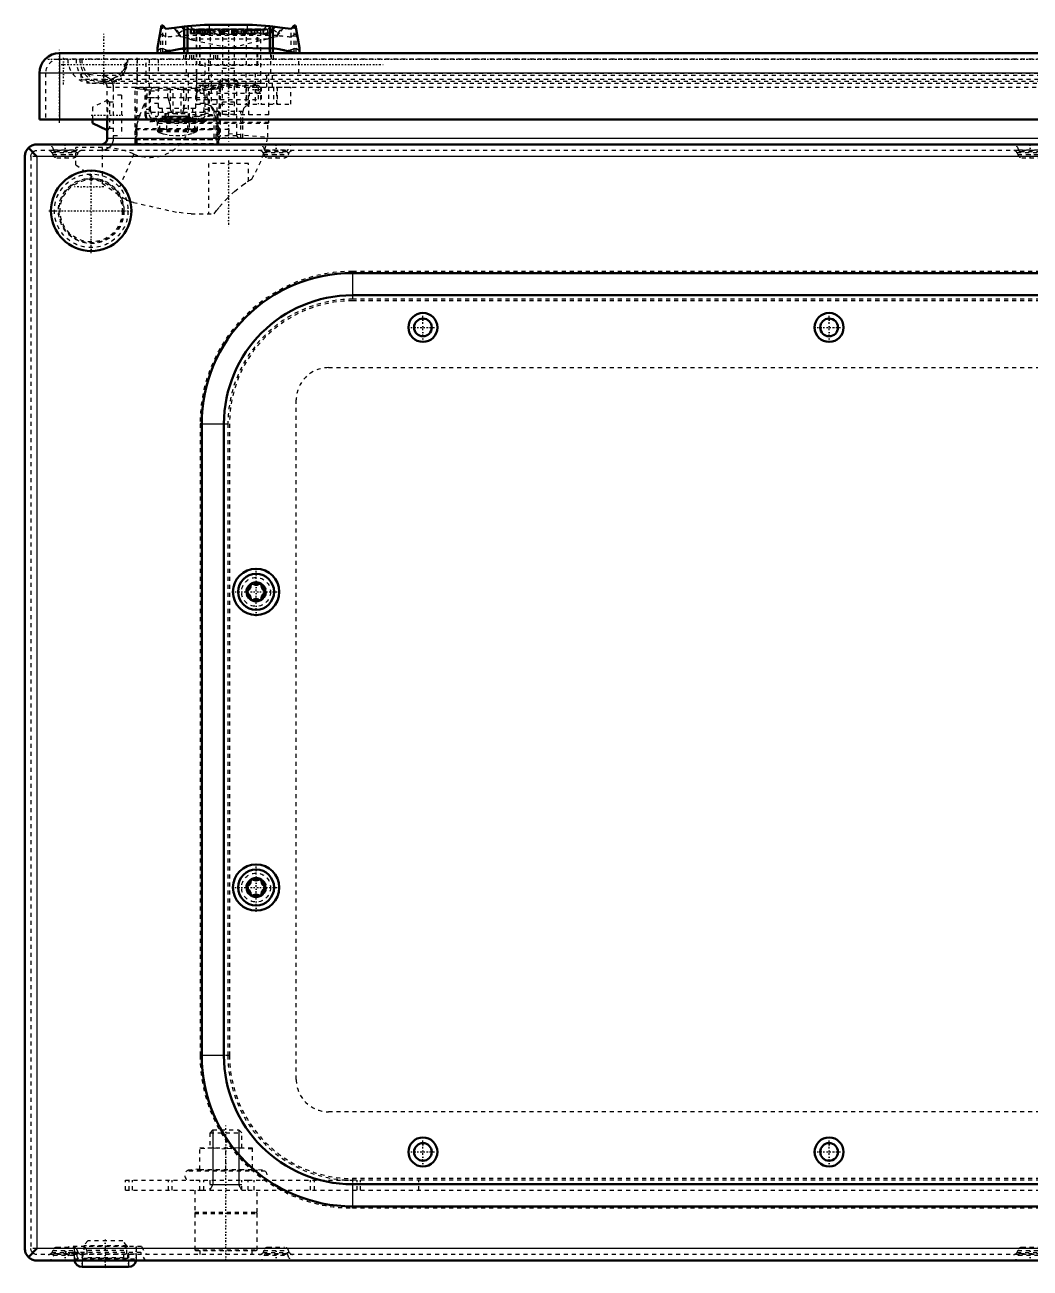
# Model space of a CAD drawing. Header units: millimetres. Extents: x -250 to 250, y -2 to 307.
# Drawn here: x -250 to 0, y -1.9 to 307.2 of the extents above; entities that cross this region are included whole.
import ezdxf

# ---------------------------------------------------------------- set-up
doc = ezdxf.new("R2010")
doc.units = ezdxf.units.MM
doc.linetypes.add('Center', pattern=[1.5, 0.45, -0.5, 0.05, -0.5])
doc.linetypes.add('Dashed', pattern=[2, 1, -1])
for name, color, linetype, lineweight in [('AM_0', 7, 'Continuous', 50), ('AM_4', 3, 'Continuous', 25), ('AM_5', 3, 'Continuous', 25), ('AM_7', 7, 'Center', 25), ('AM_9', 6, 'Dashed', 25)]:
    doc.layers.add(name, color=color, linetype=linetype, lineweight=lineweight)

# ---------------------------------------------------------------- blocks, each defined once
blk = doc.blocks.new('1_0000_00189079_1__1_0_in_1350_000_1__5')
at = {"layer": 'AM_7'}
for p, q in [((-230, 5.275), (-230, -1.875)), ((-235.75, -1.7125), (-235.75, 1.8625)), ((-224.25, -1.7125), (-224.25, 1.8625))]:
    blk.add_line(p, q, dxfattribs=at)
blk = doc.blocks.new('3_0000_00189079_1__3_0_in_1350_000_1__5')
at = {"layer": 'AM_0'}
blk.add_line((-235.75, -1.55), (-224.25, -1.55), dxfattribs=at)
for centre, start, end in [((-235.75, 0.45), 193.0029, 270), ((-224.25, 0.45), 270, 346.9971)]:
    blk.add_arc(centre, 2, start, end, dxfattribs=at)
at = {"layer": 'AM_4'}
for p, q in [((-235.75, 0), (-235.75, -1.55)), ((-224.25, 0), (-224.25, -1.55))]:
    blk.add_line(p, q, dxfattribs=at)
at = {"layer": 'AM_9'}
for p, q in [((-234.35, 4.95), (-235.35, 3.67)), ((-235.35, 3.67), (-235.35, 1.7)), ((-224.65, 3.67), (-235.35, 3.67)), ((-225.65, 4.95), (-234.35, 4.95)), ((-224.65, 3.67), (-225.65, 4.95)), ((-224.65, 1.7), (-224.65, 3.67)), ((-237.75, 1.7), (-222.25, 1.7)), ((-237.75, 1.7), (-237.75, 0.45)), ((-237.75, 0.45), (-222.25, 0.45)), ((-235.75, 1.7), (-235.75, 0)), ((-224.25, 1.7), (-224.25, 0)), ((-222.25, 0.45), (-222.25, 1.7))]:
    blk.add_line(p, q, dxfattribs=at)
for centre, start, end in [((-235.75, 0.45), 180, 193.0029), ((-224.25, 0.45), 346.9971, 360)]:
    blk.add_arc(centre, 2, start, end, dxfattribs=at)
blk = doc.blocks.new('5_0000_00168553_1__0_in_1350_000_1__5')
at = {"layer": 'AM_0'}
blk.add_circle((-233.5, 261), 10, dxfattribs=at)
at = {"layer": 'AM_7'}
for p, q in [((-233.5, 250.5), (-233.5, 271.5)), ((-244, 261), (-223, 261))]:
    blk.add_line(p, q, dxfattribs=at)
at = {"layer": 'AM_9'}
for radius in [9.15, 8.15, 7.75]:
    blk.add_circle((-233.5, 261), radius, dxfattribs=at)
blk = doc.blocks.new('6_155X_02_00_P6__1__0_in_1350_000_1__5')
at = {"layer": 'AM_9'}
for p, q in [((-225, 17.5), (-225, 20)), ((-225, 20), (-207.48, 20)), ((-224.08, 17.5), (-224.08, 20)), ((-223.21, 17.5), (-223.21, 20)), ((-214.26, 17.5), (-214.26, 20)), ((-213.4, 17.5), (-213.4, 20)), ((-206.5, 17.5), (-206.5, 20)), ((-205.5, 17.5), (-205.5, 20)), ((-194.5, 17.5), (-194.5, 20)), ((-194.5, 20), (-168.5, 20)), ((-193, 17.5), (-193, 20)), ((-179, 17.5), (-179, 20)), ((-178, 17.5), (-178, 20)), ((-167.35, 17.5), (-167.35, 20)), ((-166.53, 17.5), (-166.53, 20)), ((-152, 17.5), (-152, 20)), ((-225, 17.5), (-206.02, 17.5)), ((-194.5, 17.5), (194.5, 17.5))]:
    blk.add_line(p, q, dxfattribs=at)
blk = doc.blocks.new('8_0000_00082819_P2_2_0_in_1350_000_1__5')
at = {"layer": 'AM_0'}
for radius in [5.75, 4.47, 2.35]:
    blk.add_circle((-192.5, 166.25), radius, dxfattribs=at)
for centre, radius, start, end in [((-194.95, 167.66), 1.07, 296.2029, 3.7971), ((-193.38, 167.77), 0.5, 56.2029, 183.7971), ((-192.5, 169.07), 1.07, 236.2029, 303.7971), ((-191.62, 167.77), 0.5, 356.2029, 123.7971), ((-190.05, 167.66), 1.07, 176.2029, 243.7971), ((-194.25, 166.25), 0.5, 116.2029, 243.7971), ((-194.95, 164.84), 1.07, 356.2029, 63.7971), ((-193.38, 164.73), 0.5, 176.2029, 303.7971), ((-192.5, 163.43), 1.07, 56.2029, 123.7971), ((-191.62, 164.73), 0.5, 236.2029, 3.7971), ((-190.05, 164.84), 1.07, 116.2029, 183.7971), ((-190.75, 166.25), 0.5, 296.2029, 63.7971)]:
    blk.add_arc(centre, radius, start, end, dxfattribs=at)
at = {"layer": 'AM_5', "linetype": 'Dashed'}
blk.add_arc((-192.5, 166.25), 2.01, 75, 15, dxfattribs=at)
at = {"layer": 'AM_7'}
for p, q in [((-192.5, 160.21), (-192.5, 172.29)), ((-198.54, 166.25), (-186.46, 166.25))]:
    blk.add_line(p, q, dxfattribs=at)
at = {"layer": 'AM_9'}
blk.add_circle((-192.5, 166.25), 2.5, dxfattribs=at)
blk = doc.blocks.new('10_0000_00082819_P2_4_0_in_1350_000_1__5')
at = {"layer": 'AM_0'}
for radius in [5.75, 4.47, 2.35]:
    blk.add_circle((-192.5, 92.75), radius, dxfattribs=at)
for centre, radius, start, end in [((-194.25, 92.75), 0.5, 116.2029, 243.7971), ((-194.95, 94.16), 1.07, 296.2029, 3.7971), ((-193.38, 94.27), 0.5, 56.2029, 183.7971), ((-192.5, 95.57), 1.07, 236.2029, 303.7971), ((-191.62, 94.27), 0.5, 356.2029, 123.7971), ((-190.05, 94.16), 1.07, 176.2029, 243.7971), ((-190.75, 92.75), 0.5, 296.2029, 63.7971), ((-194.95, 91.34), 1.07, 356.2029, 63.7971), ((-193.38, 91.23), 0.5, 176.2029, 303.7971), ((-192.5, 89.93), 1.07, 56.2029, 123.7971), ((-191.62, 91.23), 0.5, 236.2029, 3.7971), ((-190.05, 91.34), 1.07, 116.2029, 183.7971)]:
    blk.add_arc(centre, radius, start, end, dxfattribs=at)
at = {"layer": 'AM_5', "linetype": 'Dashed'}
blk.add_arc((-192.5, 92.75), 2.01, 75, 15, dxfattribs=at)
at = {"layer": 'AM_7'}
for p, q in [((-192.5, 86.71), (-192.5, 98.79)), ((-198.54, 92.75), (-186.46, 92.75))]:
    blk.add_line(p, q, dxfattribs=at)
at = {"layer": 'AM_9'}
blk.add_circle((-192.5, 92.75), 2.5, dxfattribs=at)
blk = doc.blocks.new('11_1XX2_04_00_2_1__P5_0_in_1350_000_1__5')
at = {"layer": 'AM_0'}
for p, q in [((-168.5, 240), (168.5, 240)), ((-200.5, 51), (-200.5, 208)), ((168.5, 19), (-168.5, 19))]:
    blk.add_line(p, q, dxfattribs=at)
for centre in [(-151, 232), (-50, 232), (-151, 27), (-50, 27)]:
    blk.add_circle(centre, 3.6, dxfattribs=at)
for centre, start, end in [((-168.5, 208), 90, 180), ((-168.5, 51), 180, 270)]:
    blk.add_arc(centre, 32, start, end, dxfattribs=at)
at = {"layer": 'AM_7'}
for p, q in [((-151, 228.22), (-151, 235.78)), ((-50, 228.22), (-50, 235.78)), ((-154.78, 232), (-147.22, 232)), ((-53.78, 232), (-46.22, 232)), ((-151, 23.22), (-151, 30.78)), ((-50, 23.22), (-50, 30.78)), ((-154.78, 27), (-147.22, 27)), ((-53.78, 27), (-46.22, 27))]:
    blk.add_line(p, q, dxfattribs=at)
at = {"layer": 'AM_9'}
for centre in [(-192.5, 166.25), (-192.5, 92.75)]:
    blk.add_circle(centre, 3.6, dxfattribs=at)
blk = doc.blocks.new('12_0000_00186369_1__0_in_1350_000_1__5')
at = {"layer": 'AM_0'}
for p, q in [((-233.16, 283.72), (-233.16, 282.75)), ((-233.16, 282.75), (-229.5, 281.04))]:
    blk.add_line(p, q, dxfattribs=at)
at = {"layer": 'AM_7'}
blk.add_line((-233.52, 284.75), (-225.61, 284.75), dxfattribs=at)
at = {"layer": 'AM_9'}
for p, q in [((-229.41, 288.5), (-233.16, 286.75)), ((-228.91, 288), (-229.41, 288.5)), ((-229.41, 288.5), (-229.41, 281)), ((-228, 288), (-228.91, 288)), ((-228.91, 288), (-228.91, 281.5)), ((-225.97, 289.75), (-228, 289.75)), ((-225.97, 289.75), (-225.97, 279.75)), ((-233.16, 286.75), (-233.16, 283.72)), ((-229.41, 281), (-228.91, 281.5)), ((-228.91, 281.5), (-228, 281.5)), ((-229.5, 281.04), (-229.41, 281)), ((-228, 279.75), (-225.97, 279.75))]:
    blk.add_line(p, q, dxfattribs=at)
blk = doc.blocks.new('13_1XXX_01_051_1__P8_1_0_in_1350_000_1__5')
at = {"layer": 'AM_5', "linetype": 'Dashed'}
for p, q in [((-201.41, 293.47), (-201.85, 292.47)), ((-201.85, 292.47), (-196.85, 292.47)), ((-197.28, 293.47), (-196.85, 292.47))]:
    blk.add_line(p, q, dxfattribs=at)
at = {"layer": 'AM_7'}
for p, q in [((-207.4, 291.17), (-205.3, 291.17)), ((-206.35, 290.12), (-206.35, 292.22)), ((-193.4, 291.17), (-191.3, 291.17)), ((-192.35, 290.12), (-192.35, 292.22))]:
    blk.add_line(p, q, dxfattribs=at)
at = {"layer": 'AM_9'}
for p, q in [((-191.35, 306.17), (-207.35, 306.17)), ((-207.35, 306.17), (-207.35, 292.67)), ((-206.6, 306.17), (-206.6, 297.17)), ((-206.44, 297.17), (-206.44, 306.17)), ((-203.8, 297.17), (-203.8, 306.17)), ((-200.85, 306.17), (-200.85, 297.17)), ((-197.85, 297.17), (-197.85, 306.17)), ((-194.89, 297.17), (-194.89, 306.17)), ((-192.25, 297.17), (-192.25, 306.17)), ((-192.1, 297.17), (-192.1, 306.17)), ((-191.35, 292.67), (-191.35, 306.17)), ((-206.6, 297.17), (-192.1, 297.17)), ((-191.35, 292.67), (-207.35, 292.67)), ((-192.35, 292.17), (-206.35, 292.17)), ((-205.75, 292.67), (-205.75, 291.97)), ((-192.95, 291.97), (-205.75, 291.97)), ((-197.28, 293.47), (-201.41, 293.47)), ((-201.41, 293.47), (-201.41, 279.61)), ((-197.28, 279.61), (-197.28, 293.47)), ((-192.95, 291.97), (-192.95, 292.67)), ((-191.35, 290.17), (-207.35, 290.17)), ((-207.35, 290.17), (-207.35, 288.67)), ((-194.35, 287.17), (-194.35, 288.67)), ((-191.35, 288.67), (-191.35, 290.17)), ((-202.9, 279.17), (-202.9, 285.67)), ((-195.8, 285.67), (-202.9, 285.67)), ((-202.4, 279.17), (-202.4, 285.67)), ((-196.3, 279.17), (-196.3, 285.67)), ((-195.8, 279.17), (-195.8, 285.67)), ((-202.9, 279.17), (-195.8, 279.17)), ((-201.41, 279.61), (-201.85, 279.17)), ((-197.28, 279.61), (-201.41, 279.61)), ((-196.85, 279.17), (-197.28, 279.61))]:
    blk.add_line(p, q, dxfattribs=at)
for points in [[(-202.9, 285.67), (-202.95, 286.05), (-203.08, 286.38), (-203.31, 286.71), (-203.67, 286.98), (-204.12, 287.15), (-204.35, 287.17)], [(-194.35, 287.17), (-194.35, 287.17), (-194.66, 287.13), (-195.04, 286.97), (-195.39, 286.7), (-195.62, 286.39), (-195.75, 286.04), (-195.8, 285.67)]]:
    blk.add_lwpolyline(points, dxfattribs=at)
for centre, start, end in [((-206.35, 291.17), 53.1301, 270), ((-192.35, 291.17), 270, 126.8699)]:
    blk.add_arc(centre, 1, start, end, dxfattribs=at)
blk = doc.blocks.new('14_1XXX_01_05_1__P8_0_in_1350_000_1__5')
at = {"layer": 'AM_0'}
for p, q in [((-217, 301.52), (-216.03, 307.04)), ((-216.03, 307.04), (-215.69, 307.09)), ((-214.94, 306.2), (-215.69, 307.09)), ((-209.59, 306.88), (-210.38, 306.8)), ((-210.38, 306.8), (-210.38, 300.22)), ((-209.59, 306.88), (-205.32, 307.22)), ((-209.59, 306.88), (-209.59, 300.22)), ((-205.32, 307.22), (-193.38, 307.22)), ((-193.38, 307.22), (-189.11, 306.88)), ((-188.32, 306.8), (-189.11, 306.88)), ((-189.11, 306.88), (-189.11, 300.22)), ((-188.32, 306.8), (-188.32, 300.22)), ((-183, 307.09), (-183.75, 306.2)), ((-183, 307.09), (-182.67, 307.04)), ((-182.67, 307.04), (-181.7, 301.52)), ((-217, 301.52), (-217, 300.22)), ((-210.38, 301.43), (-209.59, 301.33)), ((-189.11, 301.33), (-188.32, 301.43)), ((-181.7, 301.52), (-181.7, 300.22))]:
    blk.add_line(p, q, dxfattribs=at)
for points in [[(-214.94, 306.2), (-212.75, 306.51), (-210.38, 306.8)], [(-188.32, 306.8), (-185.97, 306.52), (-183.75, 306.2)], [(-210.38, 301.43), (-212.54, 301.05), (-214.6, 300.59), (-216.04, 300.22)], [(-189.11, 301.33), (-197.64, 301.52), (-206.19, 301.44), (-209.59, 301.33)], [(-182.65, 300.22), (-184.63, 300.72), (-186.72, 301.16), (-188.32, 301.43)]]:
    blk.add_lwpolyline(points, dxfattribs=at)
at = {"layer": 'AM_7'}
for p, q in [((-241, 297.4), (-160.7, 297.4)), ((-199.35, 273.47), (-199.35, 256.97)), ((-230.38, 266.97), (-237.87, 266.97))]:
    blk.add_line(p, q, dxfattribs=at)
at = {"layer": 'AM_9'}
for p, q in [((-216.19, 300.22), (-216.19, 306.1)), ((-215.69, 300.22), (-215.69, 307.09)), ((-214.94, 300.22), (-214.94, 306.2)), ((-211.61, 305.08), (-212.89, 306.49)), ((-211.62, 305.23), (-212.76, 306.51)), ((-211.62, 305.23), (-210.48, 306.1)), ((-210.47, 306.1), (-211.03, 306.73)), ((-188.22, 306.1), (-210.48, 306.1)), ((-210.48, 306.1), (-210.47, 306.1)), ((-210.47, 306.1), (-208.08, 306)), ((-209.08, 306.05), (-209.75, 306.87)), ((-208.08, 306), (-208.86, 306.95)), ((-208.84, 305.08), (-208.84, 306.22)), ((-208.84, 306.22), (-188.73, 306.22)), ((-208.62, 306.22), (-208.62, 305.99)), ((-208.54, 305.24), (-208.54, 306.22)), ((-208, 305.08), (-208, 306.22)), ((-207.71, 304.99), (-207.71, 306.22)), ((-207.4, 306.22), (-207.4, 288.67)), ((-207.31, 305.24), (-207.31, 306.22)), ((-207.14, 304.79), (-207.14, 306.22)), ((-206.78, 305.08), (-206.78, 306.22)), ((-206.46, 304.99), (-206.46, 306.22)), ((-206.29, 305.08), (-206.29, 306.22)), ((-206.2, 304.9), (-206.2, 306.22)), ((-205.84, 305.24), (-205.84, 306.22)), ((-205.75, 304.99), (-205.75, 306.22)), ((-205.31, 304.9), (-205.31, 306.22)), ((-205.28, 304.98), (-205.28, 306.22)), ((-205.15, 304.79), (-205.15, 306.22)), ((-205.04, 304.91), (-205.04, 306.22)), ((-205.03, 305.07), (-205.03, 306.22)), ((-204.98, 304.93), (-204.98, 306.22)), ((-204.97, 304.93), (-204.97, 306.22)), ((-204.5, 305.24), (-204.5, 306.22)), ((-204.16, 305.24), (-204.16, 306.22)), ((-204.09, 305.93), (-204.09, 307.22)), ((-203.99, 304.84), (-203.99, 306.22)), ((-203.74, 304.92), (-203.74, 306.22)), ((-202.93, 305.24), (-202.93, 306.22)), ((-202.76, 304.79), (-202.76, 306.22)), ((-201.6, 305.24), (-201.6, 306.22)), ((-201.54, 304.79), (-201.54, 306.22)), ((-201.42, 304.9), (-201.42, 306.22)), ((-201.12, 304.79), (-201.12, 306.22)), ((-200.52, 304.9), (-200.52, 306.22)), ((-200.37, 305.24), (-200.37, 306.22)), ((-199.29, 304.9), (-199.29, 306.22)), ((-198.56, 304.9), (-198.56, 306.22)), ((-198.46, 305.24), (-198.46, 306.22)), ((-198.28, 304.9), (-198.28, 306.22)), ((-198.25, 304.79), (-198.25, 306.22)), ((-197.97, 304.79), (-197.97, 306.22)), ((-197.38, 304.9), (-197.38, 306.22)), ((-197.23, 305.24), (-197.23, 306.22)), ((-196.99, 305.24), (-196.99, 306.22)), ((-196.15, 304.9), (-196.15, 306.22)), ((-195.64, 305.24), (-195.64, 306.22)), ((-195.41, 304.9), (-195.41, 306.22)), ((-195.11, 304.79), (-195.11, 306.22)), ((-195.07, 305.17), (-195.07, 306.22)), ((-194.6, 305.93), (-194.6, 307.22)), ((-194.48, 305.08), (-194.48, 306.22)), ((-193.72, 304.79), (-193.72, 306.22)), ((-193.71, 304.97), (-193.71, 306.22)), ((-193.65, 305.08), (-193.65, 306.22)), ((-193.6, 305.17), (-193.6, 306.22)), ((-193.52, 305.24), (-193.52, 306.22)), ((-192.79, 304.79), (-192.79, 306.22)), ((-192.26, 305.24), (-192.26, 306.22)), ((-192.13, 305.24), (-192.13, 306.22)), ((-191.3, 288.67), (-191.3, 306.22)), ((-190.76, 304.79), (-190.76, 306.22)), ((-190.61, 306), (-189.84, 306.95)), ((-190.61, 306), (-188.23, 306.1)), ((-190.6, 305.15), (-190.6, 306.22)), ((-190.07, 305.99), (-190.07, 306.22)), ((-189.62, 306.05), (-188.95, 306.87)), ((-189.54, 304.79), (-189.54, 306.22)), ((-188.73, 305.24), (-188.73, 306.22)), ((-188.23, 306.1), (-187.67, 306.73)), ((-188.23, 306.1), (-188.22, 306.1)), ((-188.22, 306.1), (-187.08, 305.23)), ((-187.09, 305.08), (-185.81, 306.49)), ((-187.08, 305.23), (-185.93, 306.51)), ((-183.75, 300.22), (-183.75, 306.2)), ((-183, 300.22), (-183, 307.09)), ((-182.5, 300.22), (-182.5, 306.1)), ((-216.48, 304.44), (-216.19, 304.76)), ((-215.69, 304.82), (-214.94, 304.14)), ((-211.61, 305.08), (-211.62, 305.23)), ((-211.45, 304.58), (-211.61, 305.08)), ((-211.23, 304.23), (-211.46, 304.5)), ((-187.25, 304.58), (-211.45, 304.58)), ((-189.68, 303.68), (-209.02, 303.68)), ((-208.84, 305.08), (-208, 305.08)), ((-207.71, 304.99), (-208.84, 304.99)), ((-208.54, 305.24), (-207.31, 305.24)), ((-208, 305.08), (-208.54, 305.24)), ((-207.14, 304.79), (-207.71, 304.99)), ((-207.31, 305.24), (-206.78, 305.08)), ((-205.15, 304.79), (-207.14, 304.79)), ((-206.78, 305.08), (-206.29, 305.08)), ((-206.2, 304.9), (-206.46, 304.99)), ((-206.46, 304.99), (-205.75, 304.99)), ((-206.29, 305.08), (-205.84, 305.24)), ((-205.31, 304.9), (-206.2, 304.9)), ((-205.84, 305.24), (-204.5, 305.24)), ((-204.5, 305.24), (-205.03, 305.07)), ((-204.98, 304.93), (-204.97, 304.93)), ((-202.76, 304.79), (-204.16, 305.24)), ((-204.16, 305.24), (-202.93, 305.24)), ((-204.09, 305.93), (-194.6, 305.93)), ((-202.93, 305.24), (-201.54, 304.79)), ((-201.54, 304.79), (-202.76, 304.79)), ((-200.52, 304.9), (-201.6, 305.24)), ((-201.6, 305.24), (-200.37, 305.24)), ((-201.42, 304.9), (-200.52, 304.9)), ((-201.12, 304.79), (-201.42, 304.9)), ((-198.25, 304.79), (-201.12, 304.79)), ((-200.37, 305.24), (-199.29, 304.9)), ((-199.29, 304.9), (-198.56, 304.9)), ((-198.56, 304.9), (-198.25, 304.79)), ((-197.38, 304.9), (-198.46, 305.24)), ((-198.46, 305.24), (-197.23, 305.24)), ((-198.28, 304.9), (-197.38, 304.9)), ((-197.97, 304.79), (-198.28, 304.9)), ((-195.11, 304.79), (-197.97, 304.79)), ((-197.23, 305.24), (-196.15, 304.9)), ((-193.72, 304.79), (-196.99, 305.24)), ((-196.99, 305.24), (-195.64, 305.24)), ((-196.15, 304.9), (-195.41, 304.9)), ((-195.64, 305.24), (-195.07, 305.17)), ((-195.41, 304.9), (-195.11, 304.79)), ((-195.07, 305.17), (-193.6, 305.17)), ((-194.48, 305.08), (-193.65, 305.08)), ((-193.71, 304.97), (-194.48, 305.08)), ((-192.79, 304.79), (-193.72, 304.79)), ((-193.65, 305.08), (-193.71, 304.97)), ((-193.6, 305.17), (-193.52, 305.24)), ((-193.52, 305.24), (-192.26, 305.24)), ((-192.26, 305.24), (-192.79, 304.79)), ((-190.76, 304.79), (-192.13, 305.24)), ((-192.13, 305.24), (-188.73, 305.24)), ((-189.54, 304.79), (-190.76, 304.79)), ((-190.6, 305.15), (-189.54, 304.79)), ((-188.73, 305.15), (-190.6, 305.15)), ((-187.24, 304.5), (-187.46, 304.23)), ((-187.09, 305.08), (-187.25, 304.58)), ((-187.08, 305.23), (-187.09, 305.08)), ((-183.75, 304.14), (-183, 304.82)), ((-182.5, 304.76), (-182.21, 304.44)), ((-216.19, 301.34), (-217, 300.8)), ((-216.19, 301.34), (-215.69, 301.38)), ((-214.94, 300.96), (-215.69, 301.38)), ((-209.85, 300.22), (-209.85, 295.22)), ((-188.85, 295.22), (-188.85, 300.22)), ((-183, 301.38), (-183.75, 300.96)), ((-183, 301.38), (-182.5, 301.34)), ((-181.7, 300.8), (-182.5, 301.34)), ((-216.85, 298.72), (-216.85, 295.22)), ((-181.85, 295.22), (-181.85, 298.72)), ((-209.4, 295.22), (-209.4, 284.82)), ((-207.32, 295.22), (-207.32, 287.52)), ((-203.67, 295.22), (-203.67, 287.52)), ((-200.85, 296.42), (-197.85, 296.42)), ((-200.85, 284.97), (-200.85, 296.42)), ((-197.85, 284.97), (-197.85, 296.42)), ((-195.03, 295.22), (-195.03, 287.52)), ((-192.72, 295.22), (-192.72, 287.52)), ((-189.8, 291.72), (-189.8, 295.22)), ((-189.3, 284.82), (-189.3, 295.22)), ((-188.39, 291.72), (-188.39, 295.22)), ((-197.85, 293.57), (-200.85, 293.57)), ((-194.97, 291.72), (-194.97, 287.52)), ((-194.97, 291.72), (-183.85, 291.72)), ((-194.48, 291.72), (-194.48, 287.52)), ((-194.15, 287.52), (-194.15, 291.72)), ((-191.94, 291.72), (-191.94, 287.52)), ((-191.2, 291.72), (-191.2, 287.52)), ((-188.18, 291.72), (-188.18, 287.52)), ((-187.35, 287.52), (-187.35, 291.72)), ((-187.25, 291.72), (-187.25, 287.52)), ((-183.85, 287.52), (-183.85, 291.72)), ((-207.4, 288.67), (-191.3, 288.67)), ((-207.32, 287.52), (-183.85, 287.52)), ((-204.4, 288.67), (-204.4, 284.82)), ((-197.85, 287.97), (-200.85, 287.97)), ((-194.3, 284.82), (-194.3, 288.67)), ((-189.3, 284.82), (-209.4, 284.82)), ((-209.35, 284.82), (-209.35, 282.97)), ((-197.85, 284.97), (-200.85, 284.97)), ((-189.35, 282.97), (-189.35, 284.82)), ((-209.35, 282.97), (-209.1, 282.72)), ((-189.35, 282.97), (-209.35, 282.97)), ((-209.1, 282.72), (-209.1, 281.46)), ((-189.6, 282.72), (-209.1, 282.72)), ((-209.1, 281.46), (-207.45, 281.22)), ((-189.6, 282.72), (-189.35, 282.97)), ((-189.6, 279.27), (-189.6, 282.72)), ((-199.25, 281.22), (-207.45, 281.22)), ((-199.25, 281.22), (-199.35, 280.22)), ((-199.35, 280.22), (-189.6, 279.27)), ((-237.35, 272.4), (-237.35, 276.72)), ((-230.73, 276.72), (-237.35, 276.72)), ((-230.73, 267.81), (-230.73, 276.72)), ((-222.93, 275.12), (-227.14, 265.32)), ((-237.35, 272.4), (-225.47, 264.16)), ((-204.35, 272.72), (-204.35, 260.22)), ((-194.35, 272.72), (-204.35, 272.72)), ((-194.35, 268.39), (-194.35, 272.72)), ((-224.92, 263.82), (-225.47, 264.16)), ((-223.02, 263.08), (-223.89, 263.34)), ((-223.02, 263.08), (-211.98, 260.59)), ((-208.67, 260.22), (-211.98, 260.59)), ((-208.67, 260.22), (-202.93, 260.22))]:
    blk.add_line(p, q, dxfattribs=at)
for points in [[(-212.92, 306.49), (-212.74, 306.13), (-212, 305.17), (-211.46, 304.5)], [(-208.62, 305.99), (-208.56, 306.02), (-208.26, 306.05), (-207.69, 306.07), (-206.9, 306.09), (-205.88, 306.1), (-204.7, 306.1), (-204.66, 306.1)], [(-194.06, 306.1), (-193.13, 306.1), (-192.05, 306.09), (-191.2, 306.08), (-190.57, 306.06), (-190.19, 306.03), (-190.07, 305.99)], [(-187.24, 304.5), (-186.29, 305.68), (-185.93, 306.16), (-185.77, 306.44), (-185.77, 306.49)], [(-211.23, 304.23), (-211.34, 304.37), (-211.41, 304.48), (-211.45, 304.55), (-211.46, 304.58), (-211.45, 304.58)], [(-209.02, 303.68), (-209.5, 303.89), (-210.07, 304.03), (-210.65, 304.14), (-211.23, 304.23)], [(-199.35, 301.52), (-208.24, 303.35), (-209.02, 303.68)], [(-199.35, 305.58), (-200.88, 305.59), (-202.41, 305.62), (-203.82, 305.65), (-205.14, 305.7), (-206.25, 305.76), (-207.21, 305.81), (-207.91, 305.87), (-208.39, 305.93), (-208.61, 305.98), (-208.62, 305.99)], [(-208.08, 306), (-207.83, 305.99), (-206.83, 305.96), (-205.52, 305.94), (-204.09, 305.93)], [(-205.75, 304.99), (-205.49, 304.99), (-205.28, 304.98)], [(-205.04, 304.91), (-205.13, 304.9), (-205.24, 304.9), (-205.31, 304.9)], [(-205.28, 304.98), (-205.09, 304.96), (-204.98, 304.93)], [(-203.99, 304.84), (-204.37, 304.81), (-204.84, 304.79), (-205.15, 304.79)], [(-204.97, 304.93), (-204.97, 304.92), (-205, 304.92), (-205.04, 304.91)], [(-205.03, 305.07), (-204.37, 305.03), (-203.99, 305)], [(-203.99, 305), (-203.78, 304.95), (-203.74, 304.92)], [(-203.74, 304.91), (-203.89, 304.86), (-203.99, 304.84)], [(-190.07, 305.99), (-190.07, 305.99), (-190.22, 305.94), (-190.62, 305.89), (-191.27, 305.83), (-192.16, 305.77), (-193.23, 305.72), (-194.51, 305.66), (-195.88, 305.62), (-197.4, 305.6), (-199.35, 305.58)], [(-189.68, 303.68), (-198.56, 301.54), (-199.35, 301.52)], [(-194.6, 305.93), (-193.79, 305.93), (-192.38, 305.95), (-191.23, 305.98), (-190.61, 306)], [(-187.46, 304.23), (-188.44, 304.07), (-189.38, 303.82), (-189.53, 303.76), (-189.68, 303.68)], [(-187.25, 304.58), (-187.24, 304.56), (-187.27, 304.51), (-187.33, 304.41), (-187.42, 304.28), (-187.46, 304.23)], [(-214.94, 300.96), (-206.1, 301.42), (-199.35, 301.52)], [(-199.35, 301.52), (-190.46, 301.34), (-183.75, 300.96)], [(-202.93, 260.22), (-202.34, 261.04), (-201.6, 261.97), (-199.95, 263.84), (-197.81, 265.85), (-195.91, 267.36), (-194.62, 268.24), (-193.86, 268.73), (-193.56, 268.91), (-193.56, 268.91)], [(-223.89, 263.34), (-224.27, 263.49), (-224.92, 263.82)]]:
    blk.add_lwpolyline(points, dxfattribs=at)
for centre, radius, start, end in [((-218.88, 284.53), 10.25, 246.74, 342.5994), ((-218.88, 284.53), 29.75, 328.2867, 349.797), ((-230.73, 256.97), 19.75, 66.74, 90)]:
    blk.add_arc(centre, radius, start, end, dxfattribs=at)
for major_axis, start_param, end_param in [((103, 0), -4.553043, -4.548125), ((102, 0), -4.593353, -4.558914), ((102, 0), 1.417322, 1.451761), ((103, 0), 1.406532, 1.411451)]:
    blk.add_ellipse((-199.35, 226.92), major_axis=major_axis, ratio=0.766044, start_param=start_param, end_param=end_param, dxfattribs=at)
blk = doc.blocks.new('15_1XXX_01_051_1__P8_2_0_in_1350_000_1__5')
at = {"layer": 'AM_5', "linetype": 'Dashed'}
for p, q in [((-201.415, 293.472), (-201.848, 292.472)), ((-201.848, 292.472), (-196.848, 292.472)), ((-197.281, 293.472), (-196.848, 292.472))]:
    blk.add_line(p, q, dxfattribs=at)
at = {"layer": 'AM_7'}
blk.add_line((-199.348, 307.197), (-199.348, 277.897), dxfattribs=at)
blk = doc.blocks.new('16_6321_050_P9_1_0_in_1350_000_1__5')
at = {"layer": 'AM_9'}
for p, q in [((-222.55, 277.82), (-222.55, 291.67)), ((-222.55, 291.67), (-216.75, 291.67)), ((-222.55, 291.67), (-222.45, 291.67)), ((-222.05, 291.66), (-222.55, 291.67)), ((-222.55, 291.62), (-222.05, 291.66)), ((-222.55, 291.47), (-220.45, 291.47)), ((-222.05, 277.71), (-222.05, 291.67)), ((-220.05, 284.67), (-220.05, 290.67)), ((-219.55, 291.11), (-214.42, 291.11)), ((-219.55, 289.17), (-219.55, 291.11)), ((-218.75, 285.97), (-218.75, 290.67)), ((-218.74, 290.81), (-216.75, 290.81)), ((-216.75, 280.67), (-216.75, 291.67)), ((-216.75, 291.47), (-207.45, 291.47)), ((-214.42, 289.17), (-214.42, 291.11)), ((-213.76, 286.35), (-213.76, 291.14)), ((-213.1, 285.2), (-213.1, 291.18)), ((-211.1, 291.18), (-213.1, 291.18)), ((-211.1, 285.2), (-211.1, 291.18)), ((-210.44, 286.35), (-210.44, 291.14)), ((-209.78, 291.11), (-204.65, 291.11)), ((-209.78, 289.17), (-209.78, 291.11)), ((-207.45, 291.67), (-201.65, 291.67)), ((-207.45, 280.67), (-207.45, 291.67)), ((-207.45, 290.81), (-205.46, 290.81)), ((-205.45, 290.67), (-205.45, 285.97)), ((-204.65, 289.17), (-204.65, 291.11)), ((-204.15, 290.67), (-204.15, 284.67)), ((-203.75, 291.47), (-201.65, 291.47)), ((-202.15, 277.71), (-202.15, 291.67)), ((-201.65, 291.67), (-202.15, 291.66)), ((-202.15, 291.66), (-201.65, 291.62)), ((-201.75, 291.67), (-201.65, 291.67)), ((-201.65, 291.67), (-201.65, 277.82)), ((-219.55, 289.17), (-204.65, 289.17)), ((-218.75, 289.13), (-216.75, 289.13)), ((-216.75, 287.67), (-218.75, 287.67)), ((-207.45, 289.13), (-205.45, 289.13)), ((-205.45, 287.67), (-207.45, 287.67)), ((-222.25, 284.67), (-220.05, 284.67)), ((-222.25, 281.47), (-222.25, 284.67)), ((-205.53, 285.47), (-218.66, 285.47)), ((-206.95, 284.47), (-217.25, 284.47)), ((-207.75, 286.47), (-216.45, 286.47)), ((-215.85, 286.47), (-215.85, 283.61)), ((-215.2, 284.47), (-215.2, 283.78)), ((-214.59, 283.2), (-214.59, 284.47)), ((-213.79, 283.14), (-213.79, 284.47)), ((-210.41, 284.37), (-213.79, 284.37)), ((-213.1, 285.2), (-211.1, 285.2)), ((-210.41, 283.14), (-210.41, 284.47)), ((-209.61, 283.2), (-209.61, 284.47)), ((-209, 283.77), (-209, 284.47)), ((-208.35, 286.47), (-208.35, 283.6)), ((-204.15, 284.67), (-201.95, 284.67)), ((-201.95, 281.47), (-201.95, 284.67)), ((-222.25, 281.47), (-201.95, 281.47)), ((-205.65, 283.17), (-218.55, 283.17)), ((-217.1, 283.17), (-217.1, 280.91)), ((-216.75, 282.82), (-207.45, 282.82)), ((-216.43, 281.15), (-216.43, 283.17)), ((-215.85, 283.59), (-215.16, 283.59)), ((-215.58, 283.2), (-214.61, 283.2)), ((-215.12, 284.02), (-215.2, 283.78)), ((-214.7, 281.17), (-214.7, 283.17)), ((-214.61, 283.2), (-214.59, 283.2)), ((-213.9, 282.93), (-210.3, 282.93)), ((-213.79, 283.14), (-210.41, 283.14)), ((-209.61, 283.2), (-209.58, 283.2)), ((-209.58, 283.2), (-208.61, 283.2)), ((-209.5, 281.17), (-209.5, 283.17)), ((-209.03, 283.59), (-209, 283.78)), ((-209.03, 283.59), (-208.35, 283.59)), ((-207.77, 281.15), (-207.77, 283.17)), ((-207.1, 280.92), (-207.1, 283.17)), ((-222.55, 281.17), (-201.65, 281.17)), ((-222.05, 281.05), (-222.55, 281.13)), ((-222.55, 280.93), (-222.05, 281.05)), ((-222.05, 280.77), (-222.55, 280.93)), ((-222.55, 280.57), (-222.05, 280.77)), ((-222.05, 280.32), (-222.55, 280.57)), ((-222.55, 280.03), (-222.05, 280.32)), ((-222.05, 279.7), (-222.55, 280.03)), ((-222.55, 279.31), (-222.05, 279.7)), ((-222.05, 278.88), (-222.55, 279.31)), ((-222.55, 278.75), (-201.65, 278.75)), ((-222.25, 278.69), (-222.55, 278.42)), ((-222.25, 278.69), (-222.05, 278.88)), ((-222.25, 278.69), (-201.94, 278.69)), ((-216.75, 281.05), (-207.45, 281.05)), ((-216.75, 280.73), (-207.45, 280.73)), ((-216.75, 280.67), (-207.45, 280.67)), ((-201.65, 281.13), (-202.15, 281.05)), ((-202.15, 281.05), (-201.65, 280.93)), ((-201.65, 280.93), (-202.15, 280.77)), ((-202.15, 280.77), (-201.65, 280.57)), ((-201.65, 280.57), (-202.15, 280.32)), ((-202.15, 280.32), (-201.65, 280.03)), ((-201.65, 280.03), (-202.15, 279.7)), ((-202.15, 279.7), (-201.65, 279.31)), ((-201.65, 279.31), (-202.15, 278.88)), ((-202.15, 278.88), (-201.94, 278.69)), ((-201.65, 278.42), (-201.94, 278.69)), ((-222.05, 277.71), (-222.13, 277.7)), ((-222.13, 277.7), (-202.07, 277.7)), ((-222.1, 277.71), (-222.05, 277.71)), ((-222.1, 277.71), (-202.09, 277.71)), ((-202.15, 277.71), (-202.09, 277.71)), ((-202.07, 277.7), (-202.15, 277.71))]:
    blk.add_line(p, q, dxfattribs=at)
for points in [[(-219.55, 291.11), (-220.53, 291.13), (-221.41, 291.2), (-222.08, 291.3), (-222.47, 291.4), (-222.55, 291.47)], [(-213.76, 291.14), (-214.04, 291.12), (-214.37, 291.11), (-214.42, 291.11)], [(-213.76, 291.14), (-213.48, 291.17), (-213.15, 291.18), (-213.1, 291.18)], [(-211.1, 291.18), (-210.77, 291.17), (-210.48, 291.15), (-210.44, 291.14)], [(-209.78, 291.11), (-210.1, 291.11), (-210.39, 291.14), (-210.44, 291.14)], [(-201.65, 291.47), (-201.82, 291.37), (-202.31, 291.26), (-203.07, 291.17), (-204.01, 291.12), (-204.65, 291.11)], [(-221.75, 283.72), (-221.45, 284.57), (-220.54, 286.85), (-219.56, 289.15), (-219.55, 289.17)], [(-214.42, 289.17), (-214.41, 289.15), (-214.2, 288.3), (-213.76, 286.35)], [(-210.44, 286.35), (-209.99, 288.3), (-209.78, 289.15), (-209.78, 289.17)], [(-204.65, 289.17), (-204.64, 289.15), (-203.65, 286.85), (-202.77, 284.63), (-202.45, 283.72)], [(-222.55, 286.91), (-222.51, 286.33), (-222.25, 284.69), (-222.25, 284.67)], [(-208.35, 283.59), (-208.53, 284.04), (-209.1, 284.31), (-209.98, 284.42), (-211.08, 284.46), (-212.33, 284.47), (-213.55, 284.45), (-214.61, 284.39), (-215.38, 284.22), (-215.78, 283.9), (-215.85, 283.59)], [(-213.79, 284.37), (-214.11, 284.37), (-214.4, 284.34), (-214.59, 284.31)], [(-213.1, 285.2), (-213.2, 285.22), (-213.3, 285.29), (-213.44, 285.44), (-213.68, 286), (-213.76, 286.35)], [(-210.44, 286.35), (-210.69, 285.57), (-210.79, 285.4), (-210.92, 285.27), (-211.01, 285.22), (-211.1, 285.2)], [(-209.61, 284.31), (-209.85, 284.35), (-210.15, 284.37), (-210.41, 284.37)], [(-201.95, 284.67), (-201.94, 284.69), (-201.68, 286.33), (-201.65, 286.91)], [(-222.55, 279.84), (-222.44, 281.08), (-222.15, 282.39), (-221.75, 283.72)], [(-215.58, 283.2), (-215.83, 283.45), (-215.85, 283.59)], [(-215.58, 283.2), (-215.45, 283.16), (-215.29, 283.12), (-215.1, 283.08), (-214.9, 283.05), (-214.67, 283.01), (-214.42, 282.98), (-214.15, 282.96), (-213.9, 282.93)], [(-215.2, 283.78), (-215.2, 283.77), (-215.16, 283.59)], [(-214.61, 283.2), (-215.03, 283.39), (-215.16, 283.59)], [(-214.59, 284.31), (-215.05, 284.1), (-215.12, 284.02)], [(-214.59, 283.2), (-214.53, 283.19), (-214.47, 283.18), (-214.41, 283.17), (-214.34, 283.16), (-214.26, 283.16), (-214.18, 283.15), (-214.1, 283.15), (-214.02, 283.14), (-213.93, 283.14), (-213.85, 283.14), (-213.79, 283.14)], [(-210.41, 283.14), (-210.32, 283.14), (-210.24, 283.14), (-210.15, 283.14), (-210.07, 283.15), (-209.99, 283.15), (-209.91, 283.16), (-209.84, 283.17), (-209.77, 283.17), (-209.7, 283.18), (-209.64, 283.19), (-209.61, 283.2)], [(-210.3, 282.93), (-210.02, 282.96), (-209.75, 282.98), (-209.51, 283.02), (-209.28, 283.05), (-209.08, 283.08), (-208.89, 283.12), (-208.74, 283.16), (-208.61, 283.2)], [(-209.05, 283.99), (-209.43, 284.26), (-209.61, 284.31)], [(-209.03, 283.59), (-209.29, 283.3), (-209.58, 283.2)], [(-208.35, 283.59), (-208.49, 283.27), (-208.61, 283.2)], [(-202.45, 283.72), (-202.04, 282.39), (-201.76, 281.11), (-201.65, 279.84)], [(-222.55, 278.42), (-222.14, 278.13), (-222.05, 278.07)], [(-216.43, 281.15), (-217.01, 281.04), (-217.1, 280.92)], [(-217.1, 280.92), (-217.05, 280.82), (-216.56, 280.5), (-215.55, 280.14), (-214.11, 279.83), (-212.47, 279.69), (-210.86, 279.74), (-209.42, 279.95), (-208.21, 280.27), (-207.39, 280.63), (-207.1, 280.93)], [(-214.7, 281.17), (-215.36, 281.17), (-215.95, 281.17), (-216.43, 281.15)], [(-207.77, 281.15), (-208.2, 281.17), (-208.77, 281.17), (-209.5, 281.17)], [(-207.1, 280.93), (-207.1, 280.93), (-207.4, 281.11), (-207.77, 281.15)], [(-202.15, 278.07), (-201.73, 278.35), (-201.65, 278.42)], [(-222.05, 278.07), (-222.47, 277.86), (-222.55, 277.84)], [(-222.55, 277.84), (-222.12, 277.72), (-222.1, 277.71)], [(-222.13, 277.7), (-222.26, 277.71), (-222.39, 277.75), (-222.52, 277.8), (-222.55, 277.82)], [(-201.65, 277.84), (-202.07, 278.03), (-202.15, 278.07)], [(-202.09, 277.71), (-201.66, 277.83), (-201.65, 277.84)], [(-201.65, 277.82), (-201.78, 277.76), (-201.9, 277.72), (-202.04, 277.7), (-202.07, 277.7)]]:
    blk.add_lwpolyline(points, dxfattribs=at)
for centre, radius, start, end in [((-221.05, 290.67), 1, 360, 90), ((-217.75, 290.67), 1, 90, 180), ((-206.45, 290.67), 1, 0, 90), ((-203.15, 290.67), 1, 90, 180), ((-218.55, 284.67), 1.5, 180, 270), ((-217.25, 285.97), 1.5, 180, 270), ((-216.45, 286.77), 0.3, 180, 270), ((-207.75, 286.77), 0.3, 270, 360), ((-206.95, 285.97), 1.5, 270, 360), ((-205.65, 284.67), 1.5, 270, 360)]:
    blk.add_arc(centre, radius, start, end, dxfattribs=at)
blk = doc.blocks.new('17_155X_01_01_1__P2_0_in_1350_000_1__5')
at = {"layer": 'AM_0'}
for p, q in [((-241.35, 300.22), (242.65, 300.22)), ((-246.35, 283.72), (-246.35, 295.22)), ((247.65, 283.72), (-246.35, 283.72))]:
    blk.add_line(p, q, dxfattribs=at)
blk.add_arc((-241.35, 295.22), 5, 90, 180, dxfattribs=at)
at = {"layer": 'AM_4'}
for p, q in [((-241.35, 300.22), (-241.35, 283.72)), ((247.65, 295.22), (-246.35, 295.22))]:
    blk.add_line(p, q, dxfattribs=at)
at = {"layer": 'AM_7'}
for p, q in [((-230.35, 292.42), (-230.35, 305.02)), ((-241.35, 282.9), (-241.35, 301.05)), ((-244.31, 298.72), (245.61, 298.72)), ((-240.35, 292.42), (-240.35, 299.02)), ((-222.04, 292.42), (-222.04, 299.02)), ((-212.1, 285.35), (-212.1, 282.12))]:
    blk.add_line(p, q, dxfattribs=at)
at = {"layer": 'AM_9'}
for p, q in [((-210.5, 298.72), (-210.5, 300.22)), ((-210, 298.72), (-210, 300.22)), ((-209, 298.72), (-209, 300.22)), ((-208.5, 298.72), (-208.5, 300.22)), ((-208, 298.72), (-208, 300.22)), ((-203, 298.72), (-203, 300.22)), ((-202.5, 298.72), (-202.5, 300.22)), ((-202, 298.72), (-202, 300.22)), ((-188.7, 298.72), (-188.7, 300.22)), ((-188.2, 298.72), (-188.2, 300.22)), ((242.65, 298.72), (-241.35, 298.72)), ((-222.04, 298.72), (-222.04, 292.72)), ((-219.85, 284.82), (-219.85, 298.72)), ((-219.05, 298.72), (-219.05, 284.82)), ((-205.15, 284.82), (-205.15, 298.72)), ((-204.35, 298.72), (-204.35, 284.82)), ((-244.85, 295.22), (-244.85, 283.72)), ((-233.35, 292.72), (234.65, 292.72)), ((-219.05, 286.22), (-219.85, 286.22)), ((-219.05, 285.22), (-219.85, 285.22)), ((-215.15, 285.22), (-215.15, 284.27)), ((-215.15, 285.22), (-209.05, 285.22)), ((-214.95, 285.22), (-214.95, 284.27)), ((-214.35, 285.22), (-214.35, 283.72)), ((-209.85, 283.72), (-209.85, 285.22)), ((-209.05, 284.27), (-209.05, 285.22)), ((-204.35, 286.22), (-205.15, 286.22)), ((-204.35, 285.22), (-205.15, 285.22)), ((-218.25, 284.02), (-205.95, 284.02)), ((-205.95, 283.22), (-218.25, 283.22)), ((-217.35, 284.02), (-217.35, 283.22)), ((-216.35, 284.02), (-216.35, 283.22)), ((-209.05, 284.27), (-215.15, 284.27)), ((-214.95, 284.02), (-214.95, 283.22)), ((-214.1, 284.02), (-214.1, 283.22)), ((-211.95, 284.02), (-211.95, 283.22)), ((-210.1, 284.02), (-210.1, 283.22)), ((-207.85, 284.02), (-207.85, 283.22)), ((-206.85, 284.02), (-206.85, 283.22))]:
    blk.add_line(p, q, dxfattribs=at)
blk.add_lwpolyline([(-230.35, 293.53), (-227.99, 294.01), (-226.64, 294.71), (-225.46, 295.87), (-224.84, 297.02), (-224.55, 298.42), (-224.55, 298.72)], dxfattribs=at)
for centre, radius, start, end in [((-241.35, 295.22), 3.5, 90, 180), ((-233.35, 298.72), 6, 180, 300), ((-230.35, 298.72), 6, 180, 0), ((-230.35, 298.72), 5.5, 180, 309.998), ((-230.35, 298.72), 5.5, 318.9198, 360), ((-218.25, 284.82), 1.6, 180, 270), ((-218.25, 284.82), 0.8, 180, 270), ((-205.95, 284.82), 0.8, 270, 360), ((-205.95, 284.82), 1.6, 270, 0), ((-215.4, 284.27), 0.25, 270, 0), ((-214.85, 283.72), 0.5, 270, 360), ((-209.35, 283.72), 0.5, 180, 270), ((-208.8, 284.27), 0.25, 180, 270)]:
    blk.add_arc(centre, radius, start, end, dxfattribs=at)
for centre, ratio, start_param, end_param in [((-232.66, 298.72), 0.769231, 4.712389, 6.806784), ((-228.43, 298.72), 0.638971, 5.759587, 7.853982)]:
    blk.add_ellipse(centre, major_axis=(0, -6), ratio=ratio, start_param=start_param, end_param=end_param, dxfattribs=at)
blk = doc.blocks.new('20_1350_000_1__P1_0_in_1350_000_1__5')
at = {"layer": 'AM_0'}
for p, q in [((-229.5, 279), (-229.5, 283.72)), ((-249.12, 276.62), (-247, 274.5)), ((247, 277.5), (-247, 277.5)), ((-250, 274.5), (-250, 3)), ((168.5, 245.53), (-168.5, 245.53)), ((-206.03, 208), (-206.03, 51)), ((168.5, 13.47), (-168.5, 13.47)), ((-247, 3), (-249.12, 0.88)), ((247, 0), (-247, 0))]:
    blk.add_line(p, q, dxfattribs=at)
for points in [[(-231, 277.5), (-230.87, 277.51), (-230.74, 277.52), (-230.61, 277.55), (-230.49, 277.59), (-230.37, 277.64), (-230.25, 277.7), (-230.14, 277.77), (-230.04, 277.85), (-229.94, 277.94), (-229.85, 278.04), (-229.77, 278.14), (-229.7, 278.25), (-229.64, 278.37), (-229.59, 278.49), (-229.55, 278.61), (-229.52, 278.74), (-229.51, 278.87), (-229.5, 279)], [(-250, 274.5), (-249.99, 274.76), (-249.95, 275.02), (-249.9, 275.28), (-249.82, 275.53), (-249.72, 275.77), (-249.6, 276), (-249.46, 276.22), (-249.3, 276.43), (-249.12, 276.62)], [(-247, 277.5), (-247.26, 277.49), (-247.52, 277.45), (-247.78, 277.4), (-248.03, 277.32), (-248.27, 277.22), (-248.5, 277.1), (-248.72, 276.96), (-248.93, 276.8), (-249.12, 276.62)], [(-249.12, 0.88), (-249.3, 1.07), (-249.46, 1.28), (-249.6, 1.5), (-249.72, 1.73), (-249.82, 1.97), (-249.9, 2.22), (-249.95, 2.48), (-249.99, 2.74), (-250, 3)], [(-249.12, 0.88), (-248.93, 0.7), (-248.72, 0.54), (-248.5, 0.4), (-248.27, 0.28), (-248.03, 0.18), (-247.78, 0.1), (-247.52, 0.05), (-247.26, 0.01), (-247, 0)]]:
    blk.add_lwpolyline(points, dxfattribs=at)
for centre in [(-151, 232), (-50, 232), (-151, 27), (-50, 27)]:
    blk.add_circle(centre, 2.2, dxfattribs=at)
for centre, start, end in [((-168.5, 208), 90, 180), ((-168.5, 51), 180, 270)]:
    blk.add_arc(centre, 37.53, start, end, dxfattribs=at)
at = {"layer": 'AM_4'}
for p, q in [((229.5, 279), (-229.5, 279)), ((-247, 274.5), (-247, 3)), ((247, 274.5), (-247, 274.5)), ((-168.5, 245.53), (-168.5, 240)), ((-206.03, 208), (-200.5, 208)), ((-200.5, 51), (-206.03, 51)), ((-168.5, 19), (-168.5, 13.47)), ((247, 3), (-247, 3))]:
    blk.add_line(p, q, dxfattribs=at)
at = {"layer": 'AM_5'}
for p, q in [((-203.23, 32.5), (-203.23, 18.83)), ((-196.77, 32.5), (-196.77, 18.83)), ((-196, 18.83), (-204, 18.83)), ((-204, 17.5), (-203.23, 18.83)), ((-196, 17.5), (-196.77, 18.83))]:
    blk.add_line(p, q, dxfattribs=at)
at = {"layer": 'AM_5', "linetype": 'Dashed'}
for p, q in [((-203.23, 20), (-203.23, 18.83)), ((-196.77, 20), (-196.77, 18.83))]:
    blk.add_line(p, q, dxfattribs=at)
at = {"layer": 'AM_7'}
for p, q in [((-240, 274.03), (-240, 277.67)), ((-187.5, 274.03), (-187.5, 277.67)), ((0, 274.03), (0, 277.67)), ((-200, -0.05), (-200, 34.05)), ((-240, -0.17), (-240, 3.46)), ((-237.68, -0.18), (-237.68, 3.67)), ((-222.32, -0.18), (-222.32, 3.67)), ((-187.5, -0.17), (-187.5, 3.46)), ((0, -0.17), (0, 3.46))]:
    blk.add_line(p, q, dxfattribs=at)
at = {"layer": 'AM_9'}
for p, q in [((-235.97, 295.1), (-236.1, 293.61)), ((-235.97, 295.1), (-230.74, 294.64)), ((235.97, 295.1), (-235.97, 295.1)), ((230.74, 294.64), (-230.74, 294.64)), ((236.1, 293.61), (-236.1, 293.61)), ((-230.87, 293.15), (-236.1, 293.61)), ((230.87, 293.15), (-230.87, 293.15)), ((-229.5, 283.72), (-229.5, 291.65)), ((229.5, 291.65), (-229.5, 291.65)), ((-228, 291.65), (-228, 279)), ((-228, 288), (-229.5, 288)), ((-229.5, 281.5), (-228, 281.5)), ((247, 276), (-247, 276)), ((-243.27, 275.45), (-243.05, 275)), ((-243.27, 275.45), (-236.73, 275.45)), ((-242.9, 276.15), (-237.1, 276.15)), ((-242.4, 275.7), (-237.6, 275.7)), ((-236.95, 275), (-236.73, 275.45)), ((-190.77, 275.45), (-190.55, 275)), ((-190.77, 275.45), (-184.23, 275.45)), ((-190.4, 276.15), (-184.6, 276.15)), ((-189.9, 275.7), (-185.1, 275.7)), ((-184.45, 275), (-184.23, 275.45)), ((-3.27, 275.45), (-3.05, 275)), ((-3.27, 275.45), (3.27, 275.45)), ((-2.9, 276.15), (2.9, 276.15)), ((-2.4, 275.7), (2.4, 275.7)), ((-247, 274.5), (-248.5, 274.5)), ((-248.5, 274.5), (-248.5, 3)), ((-243.05, 275), (-236.95, 275)), ((-242.07, 274.2), (-237.93, 274.2)), ((-190.55, 275), (-184.45, 275)), ((-189.57, 274.2), (-185.43, 274.2)), ((-3.05, 275), (3.05, 275)), ((-2.07, 274.2), (2.07, 274.2)), ((-168.5, 245.53), (-168.5, 245.93)), ((168.5, 245.93), (-168.5, 245.93)), ((-168.5, 240), (-168.5, 238.6)), ((168.5, 239), (-168.5, 239)), ((168.5, 238.6), (-168.5, 238.6)), ((-174.5, 222), (174.5, 222)), ((-182.5, 45), (-182.5, 214)), ((-206.43, 208), (-206.43, 51)), ((-206.03, 208), (-206.43, 208)), ((-200.5, 208), (-199.1, 208)), ((-199.5, 208), (-199.5, 51)), ((-199.1, 208), (-199.1, 51)), ((-206.43, 51), (-206.03, 51)), ((-199.1, 51), (-200.5, 51)), ((174.5, 37), (-174.5, 37)), ((-203.23, 32.5), (-204, 31.73)), ((-204, 31.73), (-204, 28)), ((-204, 31.73), (-196, 31.73)), ((-203.23, 32.5), (-196.77, 32.5)), ((-196, 31.73), (-196.77, 32.5)), ((-196, 28), (-196, 31.73)), ((-206.5, 22.64), (-206.5, 28)), ((-206.5, 28), (-193.5, 28)), ((-203.25, 28), (-206.5, 27.73)), ((-200, 27.73), (-203.25, 28)), ((-196.75, 28), (-200, 27.73)), ((-193.5, 27.73), (-196.75, 28)), ((-193.5, 28), (-193.5, 22.64)), ((-200, 22.25), (-200, 27.73)), ((-190.25, 22.25), (-209.75, 22.25)), ((-206.5, 22.73), (-209.11, 22.49)), ((-209.11, 22.49), (-190.89, 22.49)), ((-206.5, 22.64), (-193.5, 22.64)), ((-206.5, 22.25), (-206.5, 22.52)), ((-190.89, 22.49), (-193.5, 22.73)), ((-193.5, 22.25), (-193.5, 22.52)), ((-207.48, 20), (-194.5, 20)), ((-204, 20), (-204, 17.5)), ((-196, 17.5), (-196, 20)), ((168.5, 20.4), (-168.5, 20.4)), ((-168.5, 20.4), (-168.5, 19)), ((168.5, 20), (-168.5, 20)), ((-207.75, 17.5), (-207.75, 12)), ((-206.02, 17.5), (-194.5, 17.5)), ((-192.25, 12), (-192.25, 17.5)), ((-168.5, 13.07), (-168.5, 13.47)), ((168.5, 13.07), (-168.5, 13.07)), ((-207.75, 12), (-192.25, 12)), ((-207.75, 11.7), (-207.75, 2.7)), ((-207.75, 11.7), (-192.25, 11.7)), ((-192.25, 2.7), (-192.25, 11.7)), ((-242.07, 3.3), (-237.93, 3.3)), ((-240.17, 1.5), (-239.02, 3.5)), ((-220.98, 3.5), (-239.02, 3.5)), ((-237.68, 0), (-237.68, 3.5)), ((-222.32, 3.5), (-222.32, 0)), ((-220.98, 3.5), (-219.83, 1.5)), ((-189.57, 3.3), (-185.43, 3.3)), ((-2.07, 3.3), (2.07, 3.3)), ((-247, 3), (-248.5, 3)), ((247, 1.5), (-247, 1.5)), ((-243.05, 2.5), (-243.27, 2.05)), ((-243.27, 2.05), (-236.73, 2.05)), ((-243.05, 2.5), (-236.95, 2.5)), ((-242.9, 1.35), (-237.1, 1.35)), ((-242.4, 1.8), (-237.6, 1.8)), ((-238.85, 2), (-240, 0)), ((-221.15, 2), (-238.85, 2)), ((-236.73, 2.05), (-236.95, 2.5)), ((-235.6, 2), (-235.6, 0.5)), ((-224.4, 0.5), (-235.6, 0.5)), ((-234.62, 2.5), (-234.62, 0.7)), ((-225.38, 2.5), (-234.62, 2.5)), ((-225.38, 0.7), (-234.62, 0.7)), ((-225.38, 0.7), (-225.38, 2.5)), ((-224.4, 0.5), (-224.4, 2)), ((-220, 0), (-221.15, 2)), ((-207.75, 2.7), (-207.55, 2.5)), ((-207.75, 2.7), (-192.25, 2.7)), ((-207.55, 2.5), (-192.45, 2.5)), ((-206.5, 2.5), (-206.5, 1.5)), ((-193.5, 1.5), (-193.5, 2.5)), ((-192.45, 2.5), (-192.25, 2.7)), ((-190.55, 2.5), (-190.77, 2.05)), ((-190.77, 2.05), (-184.23, 2.05)), ((-190.55, 2.5), (-184.45, 2.5)), ((-190.4, 1.35), (-184.6, 1.35)), ((-189.9, 1.8), (-185.1, 1.8)), ((-184.23, 2.05), (-184.45, 2.5)), ((-3.05, 2.5), (-3.27, 2.05)), ((-3.27, 2.05), (3.27, 2.05)), ((-3.05, 2.5), (3.05, 2.5)), ((-2.9, 1.35), (2.9, 1.35)), ((-2.4, 1.8), (2.4, 1.8))]:
    blk.add_line(p, q, dxfattribs=at)
for points in [[(-230.74, 294.64), (-230.48, 294.61), (-230.22, 294.55), (-229.97, 294.47), (-229.73, 294.37), (-229.5, 294.25), (-229.28, 294.11), (-229.07, 293.95), (-228.88, 293.78), (-228.7, 293.58), (-228.54, 293.37), (-228.4, 293.15), (-228.28, 292.92), (-228.18, 292.68), (-228.1, 292.43), (-228.05, 292.17), (-228.01, 291.92), (-228, 291.65)], [(-229.5, 291.65), (-229.51, 291.78), (-229.52, 291.91), (-229.55, 292.04), (-229.59, 292.17), (-229.64, 292.29), (-229.7, 292.4), (-229.77, 292.51), (-229.85, 292.62), (-229.94, 292.71), (-230.04, 292.8), (-230.14, 292.88), (-230.25, 292.95), (-230.37, 293.01), (-230.49, 293.06), (-230.61, 293.1), (-230.74, 293.13), (-230.87, 293.15)], [(-228, 279), (-228.01, 278.74), (-228.05, 278.48), (-228.1, 278.22), (-228.18, 277.97), (-228.28, 277.73), (-228.4, 277.5), (-228.54, 277.28), (-228.7, 277.07), (-228.88, 276.88), (-229.07, 276.7), (-229.28, 276.54), (-229.5, 276.4), (-229.73, 276.28), (-229.97, 276.18), (-230.22, 276.1), (-230.48, 276.05), (-230.74, 276.01), (-231, 276)], [(-248.5, 274.5), (-248.49, 274.63), (-248.48, 274.76), (-248.45, 274.89), (-248.41, 275.01), (-248.36, 275.13), (-248.3, 275.25), (-248.23, 275.36), (-248.15, 275.46), (-248.06, 275.56), (-247.96, 275.65), (-247.86, 275.73), (-247.75, 275.8), (-247.63, 275.86), (-247.51, 275.91), (-247.39, 275.95), (-247.26, 275.98), (-247.13, 275.99), (-247, 276)], [(-247, 1.5), (-247.13, 1.51), (-247.26, 1.52), (-247.39, 1.55), (-247.51, 1.59), (-247.63, 1.64), (-247.75, 1.7), (-247.86, 1.77), (-247.96, 1.85), (-248.06, 1.94), (-248.15, 2.04), (-248.23, 2.14), (-248.3, 2.25), (-248.36, 2.37), (-248.41, 2.49), (-248.45, 2.61), (-248.48, 2.74), (-248.49, 2.87), (-248.5, 3)]]:
    blk.add_lwpolyline(points, dxfattribs=at)
for centre, radius in [((-233.5, 261), 8), ((-192.5, 166.25), 2.2), ((-192.5, 92.75), 2.2)]:
    blk.add_circle(centre, radius, dxfattribs=at)
for centre, radius, start, end in [((-244.39, 276), 1.5, 5.7392, 90), ((-244.17, 275), 1, 26.565, 90), ((-242.4, 276.2), 0.5, 185.7392, 270), ((-237.6, 276.2), 0.5, 270, 354.2608), ((-235.61, 276), 1.5, 90, 174.2608), ((-235.83, 275), 1, 90, 153.435), ((-191.89, 276), 1.5, 5.7392, 90), ((-191.67, 275), 1, 26.565, 90), ((-189.9, 276.2), 0.5, 185.7392, 270), ((-185.1, 276.2), 0.5, 270, 354.2608), ((-183.11, 276), 1.5, 90, 174.2608), ((-183.33, 275), 1, 90, 153.435), ((-4.39, 276), 1.5, 5.7392, 90), ((-4.17, 275), 1, 26.565, 90), ((-2.4, 276.2), 0.5, 185.7392, 270), ((-242.07, 275.2), 1, 191.4788, 270), ((-237.93, 275.2), 1, 270, 348.5212), ((-189.57, 275.2), 1, 191.4788, 270), ((-185.43, 275.2), 1, 270, 348.5212), ((-2.07, 275.2), 1, 191.4788, 270), ((-168.5, 208), 37.93, 90, 180), ((-168.5, 208), 31, 90, 180), ((-168.5, 208), 30.6, 90, 180), ((-174.5, 214), 8, 90, 180), ((-168.5, 51), 37.93, 180, 270), ((-168.5, 51), 31, 180, 270), ((-168.5, 51), 30.6, 180, 270), ((-174.5, 45), 8, 180, 270), ((-209, 21.25), 1.25, 95.1648, 270), ((-191, 21.25), 1.25, 270, 84.8352), ((-207.45, 11.7), 0.3, 90, 180), ((-192.55, 11.7), 0.3, 0, 90), ((-242.07, 2.3), 1, 90, 168.5212), ((-237.93, 2.3), 1, 11.4788, 90), ((-235.62, 2.5), 1, 360, 90), ((-224.37, 2.5), 1, 90, 180), ((-189.57, 2.3), 1, 90, 168.5212), ((-185.43, 2.3), 1, 11.4788, 90), ((-2.07, 2.3), 1, 90, 168.5212), ((-244.39, 1.5), 1.5, 270, 354.2608), ((-244.17, 2.5), 1, 270, 333.435), ((-242.4, 1.3), 0.5, 90, 174.2608), ((-237.6, 1.3), 0.5, 5.7392, 90), ((-235.61, 1.5), 1.5, 185.7392, 270), ((-235.83, 2.5), 1, 206.565, 270), ((-234.82, 0.7), 0.2, 270, 0), ((-225.18, 0.7), 0.2, 180, 270), ((-191.89, 1.5), 1.5, 270, 354.2608), ((-191.67, 2.5), 1, 270, 333.435), ((-189.9, 1.3), 0.5, 90, 174.2608), ((-185.1, 1.3), 0.5, 5.7392, 90), ((-183.11, 1.5), 1.5, 185.7392, 270), ((-183.33, 2.5), 1, 206.565, 270), ((-4.39, 1.5), 1.5, 270, 354.2608), ((-4.17, 2.5), 1, 270, 333.435), ((-2.4, 1.3), 0.5, 90, 174.2608)]:
    blk.add_arc(centre, radius, start, end, dxfattribs=at)

msp = doc.modelspace()

# ---------------------------------------------------------------- block references
for name in ['14_1XXX_01_05_1__P8_0_in_1350_000_1__5', '13_1XXX_01_051_1__P8_1_0_in_1350_000_1__5', '15_1XXX_01_051_1__P8_2_0_in_1350_000_1__5', '17_155X_01_01_1__P2_0_in_1350_000_1__5', '20_1350_000_1__P1_0_in_1350_000_1__5', '16_6321_050_P9_1_0_in_1350_000_1__5', '12_0000_00186369_1__0_in_1350_000_1__5', '5_0000_00168553_1__0_in_1350_000_1__5', '11_1XX2_04_00_2_1__P5_0_in_1350_000_1__5', '8_0000_00082819_P2_2_0_in_1350_000_1__5', '10_0000_00082819_P2_4_0_in_1350_000_1__5', '6_155X_02_00_P6__1__0_in_1350_000_1__5', '3_0000_00189079_1__3_0_in_1350_000_1__5', '1_0000_00189079_1__1_0_in_1350_000_1__5']:
    msp.add_blockref(name, (0, 0))

doc.saveas('drawing.dxf')
